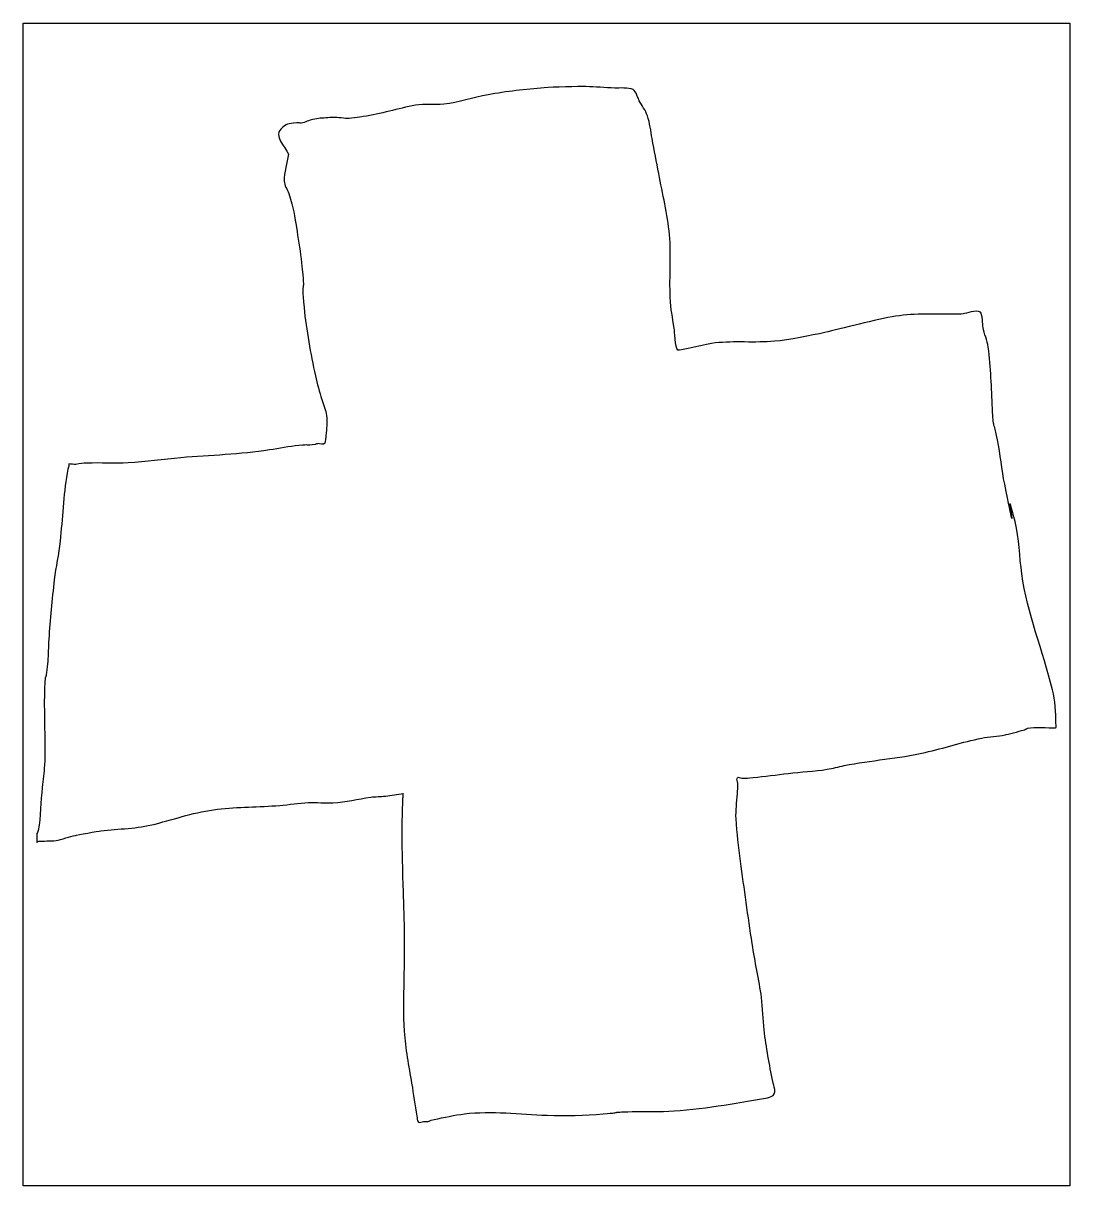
# Model space of a CAD drawing. Header units: millimetres. Extents: x 1 to 130, y 1 to 1067.
# Drawn here: x 0.5 to 130.3, y 804.3 to 948.5 of the extents above; entities that cross this region are included whole.
import ezdxf

# ---------------------------------------------------------------- set-up
doc = ezdxf.new("R2010")
doc.units = ezdxf.units.MM
doc.layers.add('Calque_1', color=7, linetype='CONTINUOUS')

msp = doc.modelspace()

# ---------------------------------------------------------------- linework, layer by layer
at = {"layer": 'Calque_1', "color": 7}
msp.add_lwpolyline([(0.50035, 948.485), (95.02739, 948.485), (130.29914, 948.485), (130.29914, 804.3367), (0.50035, 804.3367)], close=True, dxfattribs=at)
msp.add_lwpolyline([(70.27328, 940.6332), (70.27298, 940.6333)], dxfattribs=at)
for points in [[(65.13008, 940.4808), (62.81728, 940.2896), (60.42728, 940.0273), (58.14808, 939.6158)], [(70.27298, 940.6333), (69.47738, 940.6473), (66.09348, 940.5603), (65.13008, 940.4808)], [(73.85808, 940.4549), (72.66518, 940.4879), (71.46138, 940.6128), (70.27328, 940.6332)], [(76.13348, 940.2518), (75.57868, 940.5266), (74.42398, 940.4395), (73.85808, 940.4549)], [(76.91268, 938.8783), (76.79168, 939.1133), (76.48908, 940.0756), (76.13348, 940.2518)], [(52.66218, 938.4463), (51.49968, 938.3215), (50.30058, 938.5333), (49.13988, 938.3192)], [(58.14808, 939.6158), (56.31538, 939.2849), (54.52158, 938.6459), (52.66218, 938.4463)], [(77.91008, 937.022), (77.68898, 937.6651), (77.22528, 938.2712), (76.91268, 938.8783)], [(49.13988, 938.3192), (46.95608, 937.9158), (44.86288, 937.2267), (42.65708, 936.9203)], [(78.50228, 934.1736), (78.31418, 935.1672), (78.24228, 936.0557), (77.91008, 937.022)], [(34.42808, 936.1574), (33.25358, 936.0136), (33.21298, 936.0704), (32.43338, 935.3435)], [(34.98938, 936.1064), (34.80178, 936.0774), (34.61558, 936.1804), (34.42808, 936.1574)], [(36.42338, 936.5643), (35.96698, 936.4634), (35.46018, 936.1785), (34.98938, 936.1064)], [(38.26198, 936.7679), (37.64728, 936.7139), (37.02328, 936.6969), (36.42338, 936.5643)], [(40.47528, 936.6661), (39.75258, 936.7841), (39.01608, 936.8338), (38.26198, 936.7679)], [(42.65708, 936.9203), (42.32278, 936.8743), (40.83108, 936.608), (40.47528, 936.6661)], [(32.43338, 935.3435), (31.60718, 934.5729), (32.91408, 933.2211), (33.39978, 932.2408)], [(79.31258, 929.8504), (79.03888, 931.2909), (78.77498, 932.7329), (78.50228, 934.1736)], [(33.39978, 932.2408), (33.22308, 931.1304), (32.86238, 930.0312), (32.86958, 928.9092)], [(80.65248, 922.272), (80.42288, 924.8415), (79.79378, 927.3174), (79.31258, 929.8504)], [(32.86958, 928.9092), (32.86958, 928.3731), (33.26738, 927.8985), (33.43078, 927.3832)], [(33.43078, 927.3832), (34.08178, 925.3304), (34.11798, 924.8993), (34.45968, 922.6786)], [(34.45968, 922.6786), (34.65888, 921.3832), (34.88008, 920.0897), (35.02088, 918.7879)], [(80.74648, 914.5154), (80.63238, 917.0991), (80.88378, 919.6901), (80.65248, 922.272)], [(35.02088, 918.7879), (35.54888, 913.9052), (34.91568, 917.6183), (35.33248, 913.2182)], [(81.24568, 910.6247), (81.03458, 912.1622), (80.82008, 912.85), (80.74648, 914.5154)], [(35.33248, 913.2182), (35.59868, 910.408), (36.15388, 907.5489), (36.73498, 904.7753)], [(116.09268, 912.4049), (113.58838, 912.3769), (111.20118, 912.5463), (108.70548, 912.1507)], [(119.20978, 912.6595), (118.74048, 912.9999), (117.37998, 912.498), (117.09008, 912.4559)], [(119.55238, 910.7774), (119.50738, 911.0466), (119.47238, 912.4687), (119.20978, 912.6595)], [(108.70548, 912.1507), (106.42868, 911.7897), (101.80038, 910.5674), (99.91588, 910.1415)], [(117.09008, 912.4559), (116.76128, 912.4079), (116.42568, 912.4089), (116.09268, 912.4049)], [(81.68188, 907.9546), (81.35538, 908.2209), (81.26928, 910.4532), (81.24568, 910.6247)], [(99.91588, 910.1415), (98.25288, 909.7657), (95.46288, 909.207), (93.68218, 909.048)], [(120.17618, 908.3362), (120.05138, 909.1674), (119.69158, 909.9543), (119.55238, 910.7774)], [(86.32598, 908.8444), (85.41698, 908.7444), (81.81638, 907.8449), (81.68188, 907.9546)], [(93.68218, 909.048), (91.25968, 908.8317), (88.65968, 909.101), (86.32598, 908.8444)], [(120.70588, 900.7326), (120.56228, 903.291), (120.55848, 905.7892), (120.17618, 908.3362)], [(36.73498, 904.7753), (36.93868, 903.8027), (37.23558, 902.7768), (37.54528, 901.8256)], [(37.54528, 901.8256), (37.75538, 901.18), (38.02208, 900.5167), (38.10648, 899.8418)], [(38.10648, 899.8418), (38.20548, 899.0472), (38.11648, 898.1697), (38.04448, 897.3753)], [(121.32908, 896.8413), (120.71378, 899.9134), (120.86358, 897.9203), (120.70588, 900.7326)], [(38.04448, 897.3753), (38.01848, 897.0885), (38.02148, 896.6787), (37.88888, 896.4089)], [(122.23288, 891.3228), (121.85608, 893.1483), (121.69498, 895.0141), (121.32908, 896.8413)], [(31.03148, 895.5699), (27.40078, 895.0002), (23.72288, 894.9157), (20.05998, 894.6035)], [(34.67828, 896.129), (33.45378, 895.9982), (32.24628, 895.7605), (31.03148, 895.5699)], [(36.70398, 896.2561), (35.46718, 896.0796), (36.09818, 896.2811), (34.67828, 896.129)], [(37.07808, 896.3579), (36.94798, 896.3579), (36.83258, 896.2749), (36.70398, 896.2561)], [(37.88888, 896.4089), (37.77418, 896.1749), (37.20798, 896.3619), (37.07808, 896.3579)], [(6.15798, 893.8409), (6.09298, 893.8409), (6.17098, 893.7213), (6.15798, 893.6631)], [(7.03088, 893.7899), (6.75608, 893.7489), (6.42698, 893.8409), (6.15798, 893.8409)], [(8.43338, 893.9424), (7.94618, 893.9254), (7.50028, 893.8594), (7.03088, 893.7899)], [(13.51418, 893.9674), (11.81878, 893.8764), (10.12748, 894.0004), (8.43338, 893.9424)], [(20.05998, 894.6035), (17.87538, 894.4173), (15.70908, 894.0845), (13.51418, 893.9674)], [(5.93998, 892.6968), (5.45988, 889.8936), (5.37828, 887.0708), (5.06718, 884.2534)], [(6.15798, 893.6631), (6.08598, 893.3408), (5.99558, 893.0217), (5.93998, 892.6968)], [(123.51138, 886.6947), (121.78438, 893.689), (124.37238, 880.9579), (122.23288, 891.3228)], [(124.35268, 880.2098), (124.05418, 882.3554), (124.03418, 884.5771), (123.51138, 886.6947)], [(5.06718, 884.2534), (4.89038, 882.653), (4.54068, 881.0718), (4.35038, 879.4728)], [(4.35038, 879.4728), (4.06008, 877.0326), (3.83148, 874.5482), (3.66458, 872.0975)], [(128.15498, 865.8412), (126.96708, 870.6566), (125.03688, 875.2913), (124.35268, 880.2098)], [(3.66458, 872.0975), (3.60158, 871.1745), (3.61958, 870.2475), (3.54008, 869.3256)], [(3.54008, 869.3256), (3.23488, 865.8011), (3.24148, 869.0224), (3.13498, 865.5873)], [(3.13498, 865.5873), (3.04098, 862.5567), (3.28348, 859.5112), (3.13498, 856.483)], [(128.59168, 861.645), (128.61368, 863.0281), (128.48878, 864.4883), (128.15498, 865.8412)], [(122.29588, 860.2468), (122.47328, 860.2808), (124.12998, 860.6916), (124.54028, 860.8317)], [(124.54028, 860.8317), (124.72338, 860.8947), (124.88248, 861.0092), (125.06988, 861.0602)], [(125.06988, 861.0602), (125.91178, 861.2891), (127.62388, 861.1112), (128.52968, 861.1112)], [(128.52968, 861.1112), (128.72708, 861.1112), (128.58968, 861.466), (128.59168, 861.645)], [(112.35288, 858.0598), (114.70978, 858.5982), (116.99328, 859.3619), (119.36588, 859.8396)], [(119.36588, 859.8396), (120.33798, 860.0353), (121.32748, 860.0591), (122.29588, 860.2468)], [(102.31628, 856.432), (105.64978, 857.1075), (109.04218, 857.3035), (112.35288, 858.0598)], [(3.13498, 856.483), (3.08998, 855.5644), (2.95428, 854.6513), (2.85438, 853.7364)], [(100.19698, 855.9742), (100.91228, 856.0883), (101.60758, 856.2884), (102.31628, 856.432)], [(89.13148, 854.2201), (89.12148, 854.458), (88.94138, 854.724), (89.06948, 854.9322)], [(89.06948, 854.9322), (89.16048, 855.081), (89.44308, 854.8902), (89.63078, 854.8812)], [(89.63078, 854.8812), (90.27228, 854.8512), (90.37198, 854.8942), (91.03328, 854.9572)], [(91.03328, 854.9572), (92.49058, 855.0983), (93.91508, 855.2823), (95.36578, 855.4657)], [(95.36578, 855.4657), (96.97148, 855.6686), (98.60038, 855.7193), (100.19698, 855.9742)], [(2.85438, 853.7364), (2.66188, 851.9744), (2.69388, 850.1443), (2.35568, 848.3961)], [(89.06948, 852.923), (89.09848, 853.3549), (89.14548, 853.7875), (89.13148, 854.2201)], [(38.91728, 851.83), (40.49988, 851.922), (42.03118, 852.2915), (43.59248, 852.5163)], [(43.59248, 852.5163), (44.20918, 852.6053), (44.81538, 852.5833), (45.43158, 852.6434)], [(45.43158, 852.6434), (46.17708, 852.7164), (46.89988, 852.8611), (47.63768, 852.9643)], [(47.55168, 852.2367), (47.50768, 851.3063), (47.52568, 851.3612), (47.48968, 850.3293)], [(47.58268, 852.7452), (47.56068, 852.5766), (47.55968, 852.4063), (47.55168, 852.2367)], [(47.63768, 852.9643), (47.56868, 852.9483), (47.59168, 852.8187), (47.58268, 852.7452)], [(88.91348, 849.8456), (88.85848, 850.8615), (89.00248, 851.9124), (89.06948, 852.923)], [(16.84938, 849.1849), (19.42658, 849.8601), (21.89838, 850.7009), (24.57908, 851.0158)], [(24.57908, 851.0158), (27.14898, 851.3176), (29.73338, 851.2888), (32.30938, 851.499)], [(32.30938, 851.499), (33.49508, 851.596), (34.67138, 851.8102), (35.86268, 851.855)], [(35.86268, 851.855), (36.88008, 851.893), (37.90098, 851.77), (38.91728, 851.83)], [(10.11698, 848.3457), (12.38988, 848.6249), (14.62088, 848.6011), (16.84938, 849.1849)], [(47.48968, 850.3293), (47.41068, 848.1517), (47.46868, 845.9964), (47.52068, 843.8191)], [(89.47468, 844.5814), (89.25358, 846.3328), (89.00808, 848.0848), (88.91348, 849.8456)], [(2.16858, 847.8623), (2.13758, 847.6181), (2.26358, 846.9348), (2.16858, 846.8959)], [(2.35568, 848.3961), (2.31968, 848.2122), (2.19198, 848.0479), (2.16858, 847.8623)], [(4.56848, 847.1504), (5.20698, 847.2692), (6.34218, 847.6486), (6.96878, 847.786)], [(6.96878, 847.786), (7.05678, 847.805), (9.89978, 848.319), (10.11698, 848.3457)], [(2.16858, 846.8959), (2.15058, 846.8859), (2.31148, 847.0484), (2.41818, 847.0484)], [(2.41818, 847.0484), (3.02618, 847.0484), (2.49518, 847.0384), (3.44658, 847.0994)], [(3.44658, 847.0994), (3.82018, 847.1224), (4.20158, 847.0824), (4.56848, 847.1504)], [(47.52068, 843.8191), (47.57968, 841.3351), (47.69028, 838.8521), (47.73868, 836.3679)], [(90.90868, 834.3582), (90.41118, 837.7549), (89.90458, 841.176), (89.47468, 844.5814)], [(47.73868, 836.3679), (47.78168, 834.1727), (47.72668, 831.9767), (47.70768, 829.7812)], [(92.06158, 827.6702), (91.77138, 829.9114), (91.23628, 832.1214), (90.90868, 834.3582)], [(47.70768, 829.7812), (47.68968, 827.7129), (47.55998, 825.5758), (47.73868, 823.4999)], [(92.40478, 823.6519), (92.26868, 824.9896), (92.23438, 826.3361), (92.06158, 827.6702)], [(47.73868, 823.4999), (47.92508, 821.3351), (48.28018, 819.178), (48.67408, 817.0404)], [(93.46458, 817.2435), (93.05388, 819.3851), (92.62578, 821.4798), (92.40478, 823.6519)], [(48.67408, 817.0404), (48.92388, 815.6846), (49.03128, 814.3194), (49.32878, 812.9714)], [(93.27708, 815.3868), (94.07468, 815.6547), (93.54568, 816.8207), (93.46458, 817.2435)], [(87.44848, 814.3445), (88.75288, 814.5295), (90.01968, 814.7617), (91.31388, 815.0054)], [(91.31388, 815.0054), (91.95578, 815.1263), (92.65948, 815.1793), (93.27708, 815.3868)], [(51.47908, 812.5393), (52.66758, 812.801), (54.00728, 813.1088), (55.21938, 813.2514)], [(55.21938, 813.2514), (58.65368, 813.6555), (62.04408, 813.1944), (65.47408, 813.0731)], [(65.47408, 813.0731), (67.77378, 812.9911), (70.13508, 813.0731), (72.42508, 813.2514)], [(72.42508, 813.2514), (75.37248, 813.4747), (72.68808, 813.435), (76.04088, 813.531)], [(76.04088, 813.531), (77.76958, 813.58), (79.48488, 813.504), (81.21468, 813.607)], [(81.21468, 813.607), (83.30558, 813.7319), (85.38198, 814.0513), (87.44848, 814.3445)], [(49.32878, 812.9714), (49.38378, 812.7241), (49.30878, 812.4027), (49.51538, 812.234)], [(49.51538, 812.234), (49.67048, 812.1075), (49.93088, 812.272), (50.13908, 812.285)], [(50.13908, 812.285), (51.47428, 812.367), (50.18508, 812.254), (51.47908, 812.5393)]]:
    msp.add_open_spline(points, degree=3, dxfattribs=at)

doc.saveas('drawing.dxf')
